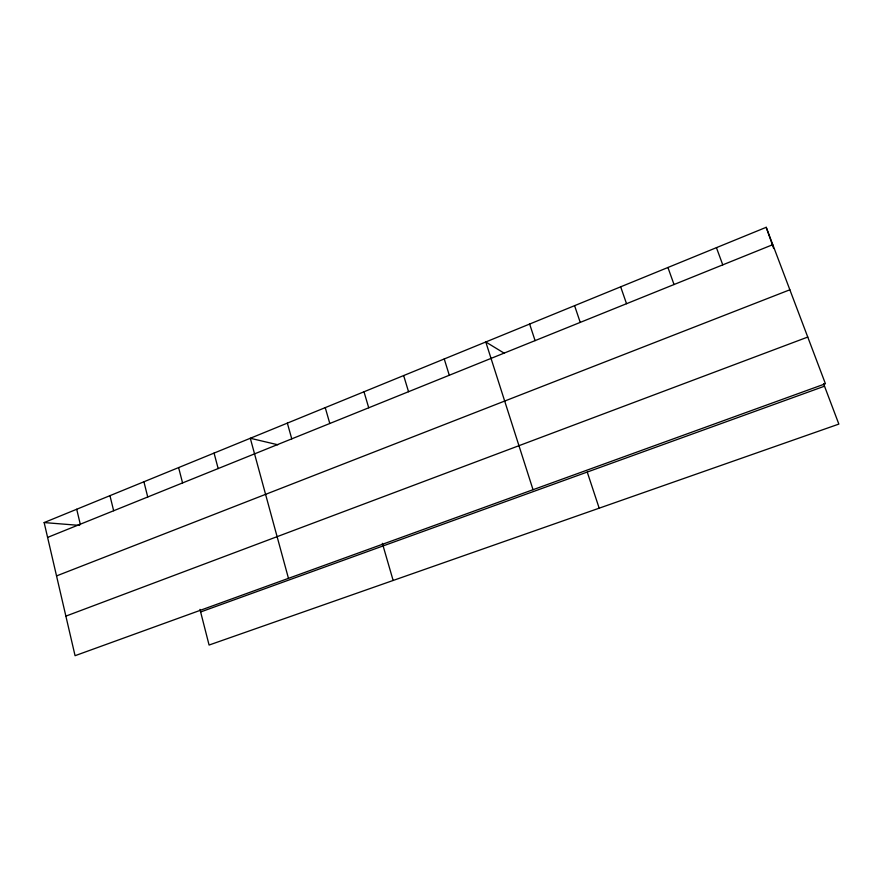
<?xml version="1.0" encoding="UTF-8"?>
<svg xmlns="http://www.w3.org/2000/svg" width="883" height="883" viewBox="0 0 883 883"><rect width="100%" height="100%" fill="white"/><g stroke="black" fill="none" stroke-linecap="round" stroke-linejoin="round"><path stroke-width="1.32" d="M44.15 522.57L766.212 227.306L825.428 383.741L75.066 655.694L44.15 522.57L79.647 525.407M47.594 537.416L772.78 244.668M56.534 575.915L789.855 289.79M65.872 616.124L807.757 337.063M200.629 611.963L824.512 386.191M277.803 444.767L250.297 438.266L288.465 578.354M504.403 353.31L485.782 341.975L533.034 489.712M823.541 383.63L838.85 424.094L209.083 645.043L199.966 609.38M716.433 247.659L722.758 264.856M667.934 267.494L674.027 284.536M766.212 227.306L773.663 248.465M620.661 286.82L626.533 303.708M574.579 305.661L580.23 322.394M587.239 472.063L599.182 508.178M529.634 324.05L535.087 340.628M444.237 358.962L449.304 375.253M403.652 375.562L408.542 391.71M363.995 391.776L368.719 407.78M382.361 543.321L393.145 580.462M325.242 407.626L329.8 423.498M287.35 423.123L291.754 438.851M214.061 453.089L218.167 468.564M178.609 467.582L182.571 482.935M143.918 481.776L147.737 496.997M109.956 495.661L113.653 510.749M76.711 509.259L80.276 524.226"/></g></svg>
